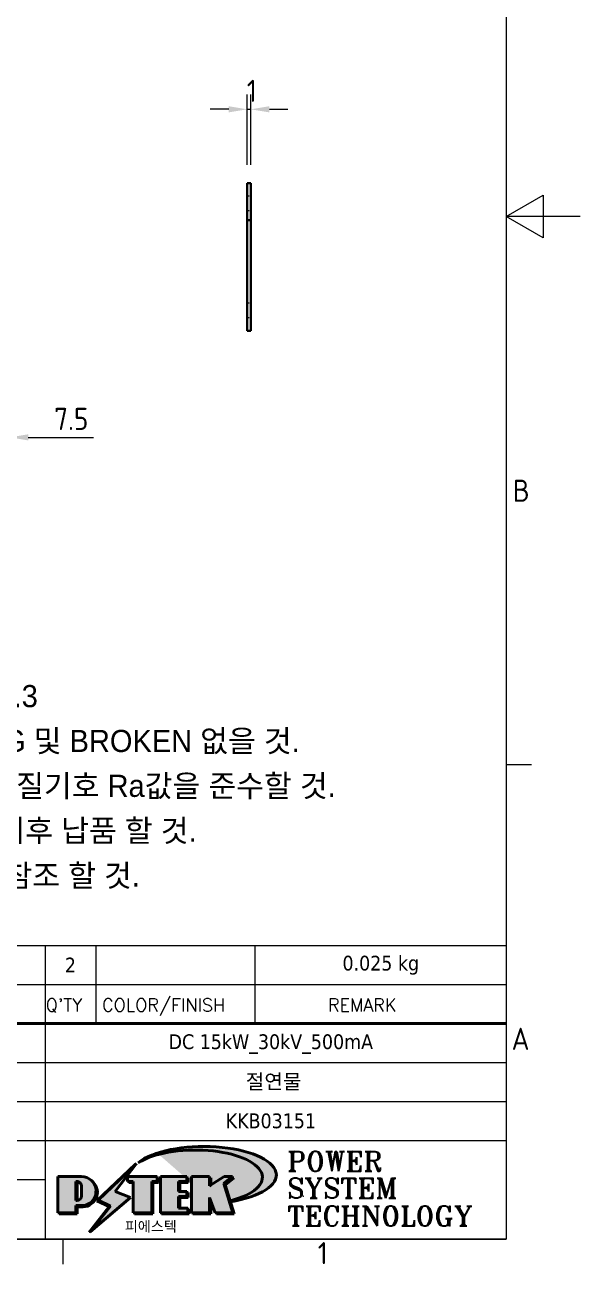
# Model space of a CAD drawing. Header units: millimetres. Extents: x 0 to 840, y 0 to 594.
# Drawn here: x 689.7 to 840, y 13.2 to 348.9 of the extents above; entities that cross this region are included whole.
import ezdxf
from ezdxf.enums import TextEntityAlignment as Align

# ---------------------------------------------------------------- set-up
doc = ezdxf.new("R2010")
doc.units = ezdxf.units.MM
doc.header["$LTSCALE"] = 2
doc.linetypes.add('DASHED', pattern=[0.2067, 0.1654, -0.0413])
doc.layers.get('0').update_dxf_attribs({"color": 3, "lineweight": 25, "true_color": 0x00ff00})
for name, color, linetype, lineweight, true_color in [('가려진 것(ISO)', 2, 'DASHED', 18, 0xffff00), ('가시적인 것(ISO)', 3, 'Continuous', 40, 0x00ff00), ('기호(ISO)', 5, 'Continuous', 25, 0x0000ff), ('제목(ISO)', 5, 'Continuous', 50, 0x0000ff), ('치수(ISO)', 2, 'Continuous', 25, 0xffff00)]:
    doc.layers.add(name, color=color, linetype=linetype, lineweight=lineweight, true_color=true_color)
doc.layers.add('경계(ISO)', color=7, linetype='Continuous', lineweight=25)
doc.layers.add('해치(ISO)', color=7, linetype='Continuous', lineweight=18)
doc.styles.add('HAN_291', font='')
doc.styles.add('HAN_370', font='', dxfattribs={"width": 2})
doc.styles.add('ISO Proportional', font='arial.ttf')
doc.styles.add('RC_284', font='ROMANC.shx')
doc.styles.add('RC_287', font='ROMANC.shx')
doc.styles.add('RC_292', font='ROMANC.shx')
doc.styles.add('ROMANT_294', font='romant.shx')
doc.styles.add('문자 텍스트_PSTEK_POSCO', font='isocp.shx')
doc.styles.add('치수 텍스트_PSTEK_POSCO', font='isocp.shx')
doc.styles.add('텍스트 스타일198', font='tahoma.ttf')
doc.styles.add('텍스트 스타일333', font='ROMANC.shx', dxfattribs={"width": 0.800000011920929})
doc.styles.get('HAN_291').set_extended_font_data('GulimChe')
doc.styles.get('HAN_370').set_extended_font_data('GulimChe')
doc.dimstyles.new('치수_PSTEK_POSCO', dxfattribs={"dimscale": 2, "dimtxt": 3, "dimasz": 2.5, "dimexe": 2, "dimexo": 2.5, "dimgap": 1, "dimtad": 1, "dimrnd": 1e-08, "dimdsep": 46, "dimtxsty": '치수 텍스트_PSTEK_POSCO', "dimcen": 0.09, "dimdle": 10, "dimclrd": 7, "dimclre": 7, "dimclrt": 2, "dimadec": 1, "dimazin": 2, "dimtfac": 1, "dimtmove": 0, "dimatfit": 3, "dimfxl": 1, "dimtolj": 1, "dimlwd": -1, "dimlwe": -1, "dimarcsym": 0})

# ---------------------------------------------------------------- blocks, each defined once
blk = doc.blocks.new('경계 Default Border')
at = {"layer": '경계(ISO)'}
for p, q in [((410, 74.25000190734863), (413.4000015258789, 74.25000190734863)), ((350, 10), (350, 6.599999666213989))]:
    blk.add_line(p, q, dxfattribs=at)
at = {"layer": '경계(ISO)', "flags": 128}
for points in [[(10, 10), (10, 287.0000076293945), (410, 287.0000076293945), (410, 10), (10, 10)], [(420, 148.5000038146973), (410, 148.5000038146973), (415, 151.3867473602295), (415, 145.6132507324219), (410, 148.5000038146973)]]:
    blk.add_lwpolyline(points, dxfattribs=at)
at = {"layer": '경계(ISO)', "color": 2, "true_color": 0xffff00, "char_height": 3.00000011920929, "attachment_point": 7, "style": '문자 텍스트_PSTEK_POSCO'}
for s, insert in [('B', (410.878270202895, 109.8463944559917)), ('A', (410.7144008173592, 35.61784856929444)), ('1', (384.4860661041481, 6.59999988079071))]:
    blk.add_mtext(s, dxfattribs=dict(at, insert=insert))
blk = doc.blocks.new('제목 블록 PSTEK')
at = {"true_color": 0x848484}
for points in [[(317.2195697678507, 17.0593801673321), (322.0326348870767, 21.62682475217465), (322.2781991042243, 21.94392121864296), (317.0471853425802, 16.97985676345368), (318.7512090904202, 16.1899260703855), (316.0018030350395, 12.71868385740789), (316.3356552234328, 13.00206718743325), (318.9235935156908, 16.2694494742633)], [(321.9846681452406, 19.60711530335299), (321.4042753185749, 19.60711530335299), (321.4042753185749, 19.45905590879572), (321.9846681452406, 19.45905590879572)], [(324.6615819988275, 19.45905590879572), (325.4196460989604, 19.45905590879572), (325.4196460989604, 20.11051724484596), (325.2419748254881, 20.11051724484596), (325.2419748254881, 19.60711530335299), (324.4839107253602, 19.60711530335299), (324.4839107253602, 15.3430047401139), (322.1623394187076, 15.3430047401139), (322.1623394187076, 15.19494534555726), (324.6615819988275, 15.19494534555726)], [(328.2914414389548, 19.45905590879572), (329.4054050004294, 19.45905590879572), (329.4054050004294, 20.11051724484596), (329.2277337269622, 20.11051724484596), (329.2277337269622, 19.60711530335299), (328.1137701654877, 19.60711530335299), (328.1137701654877, 18.25543873810179), (328.2914414389548, 18.25543873810179)], [(332.5088862584528, 20.1105172448466), (332.3312149849806, 20.1105172448466), (332.3312149849806, 18.99741471888368), (332.5088862584528, 19.11081371413894)], [(335.6156307331414, 20.11051724484596), (335.2535118015555, 20.11051724484596), (334.2514536401189, 19.30614745124769), (335.4855464857051, 15.3430047401139), (333.1954852176545, 15.3430047401139), (333.2478643833523, 15.19494534555726), (335.6632177591723, 15.19494534555726), (334.4291249135862, 19.15808805669106)], [(328.2914414389548, 17.41554667867274), (329.4054050004294, 17.41554667867274), (329.4054050004294, 18.10737934354514), (329.2277337269622, 18.10737934354514), (329.2277337269622, 17.56360607323003), (328.1137701654877, 17.56360607323003), (328.1137701654877, 15.9944660761648), (328.2914414389548, 15.9944660761648)], [(332.5088862584528, 16.92964231796647), (332.3312149849806, 17.43186301645164), (332.3312149849806, 15.3430047401139), (330.0369607660135, 15.3430047401139), (330.0369607660135, 15.19494534555726), (332.5088862584528, 15.19494534555726)], [(329.5356972676428, 15.8464066816075), (329.3580259941756, 15.8464066816075), (329.3580259941756, 15.3430047401139), (325.8342124037171, 15.3430047401139), (325.8342124037171, 15.19494534555726), (329.5356972676428, 15.19494534555726)]]:
    blk.add_hatch(color=252, dxfattribs=at).paths.add_polyline_path(points)
at = {"true_color": 0x0000ff}
blk.add_hatch(color=5, dxfattribs=at).paths.add_polyline_path([(321.6183518841322, 17.4193704504104), (319.5281351041078, 18.24969419629727), (322.4505835294948, 22.02344462252142), (317.2195697678507, 17.0593801673321), (318.9235935156908, 16.2694494742633), (316.1741874603099, 12.79820726128571)])
at = {"true_color": 0xff0000}
h = blk.add_hatch(color=1, dxfattribs=at)
edge = h.paths.add_edge_path(flags=0)
edge.add_line((314.2242174273352, 19.60711530335299), (314.2242174273352, 17.00126995915134))
edge.add_line((314.2242174273352, 17.00126995915134), (314.3485873187598, 17.00126995915134))
edge.add_arc((314.3485873187598, 17.6527312952023), 0.6514613360509371, 270, 360)
edge.add_line((315.0000486548106, 17.6527312952023), (315.0000486548106, 18.95565396730211))
edge.add_arc((314.3485873187598, 18.95565396730212), 0.6514613360508712, 0, 90)
edge.add_line((314.3485873187598, 19.60711530335299), (314.2242174273352, 19.60711530335299))
edge = h.paths.add_edge_path()
edge.add_arc((314.9847713324306, 18.28938669179658), 1.969189947606664, 269.9999999999959, 450)
edge.add_line((314.9847713324306, 20.25857663940318), (311.7664314776902, 20.25857663940324))
edge.add_line((311.7664314776902, 20.25857663940324), (311.7664314776902, 15.3430047401139))
edge.add_line((311.7664314776902, 15.3430047401139), (314.2242174273352, 15.3430047401139))
edge.add_line((314.2242174273352, 15.3430047401139), (314.2242174273352, 16.32019674418991))
edge.add_line((314.2242174273352, 16.32019674418991), (314.9847713324307, 16.32019674418991))
for points in [[(324.4839107253602, 19.60711530335299), (325.2419748254881, 19.60711530335299), (325.2419748254881, 20.25857663940324), (321.2266040451076, 20.25857663940324), (321.2266040451076, 19.60711530335299), (321.9846681452406, 19.60711530335299), (321.9846681452406, 15.3430047401139), (324.4839107253602, 15.3430047401139)], [(329.2277337269622, 20.25857663940324), (325.65654113025, 20.25857663940324), (325.65654113025, 15.3430047401139), (329.3580259941756, 15.3430047401139), (329.3580259941756, 15.9944660761648), (328.1137701654877, 15.9944660761648), (328.1137701654877, 17.56360607323003), (329.2277337269622, 17.56360607323003), (329.2277337269622, 18.25543873810179), (328.1137701654877, 18.25543873810179), (328.1137701654877, 19.60711530335299), (329.2277337269622, 19.60711530335299)], [(332.3312149849806, 20.25857663940324), (329.8592894925411, 20.25857663940324), (329.8592894925411, 15.3430047401139), (332.3312149849806, 15.3430047401139), (332.3312149849806, 17.4318630164523), (333.0701931098801, 15.3430047401139), (335.4855464857051, 15.3430047401139), (334.2514536401189, 19.30614745124769), (335.4379594596742, 20.25857663940324), (334.3071782107978, 20.25857663940324), (332.3312149849806, 18.99741471888304)]]:
    blk.add_hatch(color=1, dxfattribs=at).paths.add_polyline_path(points)
at = {"true_color": 0x848484}
h = blk.add_hatch(color=252, dxfattribs=at)
edge = h.paths.add_edge_path()
edge.add_arc((314.9847713324309, 18.28938669179657), 1.969189947606666, 270, 406.8278729790604)
edge.add_arc((315.1624426058984, 18.1413272972396), 1.969189947606962, -90, 53.560984836317004, ccw=False)
edge.add_line((315.1624426058984, 16.17213734963263), (314.4018887008024, 16.17213734963263))
edge.add_line((314.4018887008024, 16.17213734963263), (314.4018887008024, 15.19494534555726))
edge.add_line((314.4018887008024, 15.19494534555726), (311.9441027511573, 15.19494534555726))
edge.add_line((311.9441027511573, 15.19494534555726), (311.9441027511573, 15.3430047401139))
edge.add_line((311.9441027511573, 15.3430047401139), (314.2242174273352, 15.3430047401139))
edge.add_line((314.2242174273352, 15.3430047401139), (314.2242174273352, 16.32019674418991))
edge.add_line((314.2242174273352, 16.32019674418991), (314.9847713324309, 16.32019674418991))
h = blk.add_hatch(color=252, dxfattribs=at)
edge = h.paths.add_edge_path()
edge.add_line((314.4018887008024, 19.45905590879572), (314.5262585922315, 19.45905590879572))
edge.add_arc((314.5262585922314, 18.80759457274939), 0.6514613360463194, 60.4189348879147, 90.00000000000318, ccw=False)
edge.add_arc((314.3485873187602, 18.95565396730057), 0.6514613360524251, 39.96992292766206, 90.00000000009999)
edge.add_line((314.3485873187591, 19.60711530335307), (314.2242174273352, 19.60711530335298))
edge.add_line((314.2242174273352, 19.60711530335299), (314.2242174273352, 17.00126995915134))
edge.add_line((314.2242174273352, 17.00126995915134), (314.3485873187591, 17.00126995915134))
edge.add_arc((314.3485873187568, 17.652731295233), 0.6514613360816299, 270.0000000002, 274.6930825552478)
edge.add_line((314.4018887008024, 17.0034541317032), (314.4018887008024, 19.45905590879572))
at = {"layer": '해치(ISO)', "true_color": 0x27d1fc}
h = blk.add_hatch(color=140, dxfattribs=at)
edge = h.paths.add_edge_path()
edge.add_ellipse((330.3660919371412, 20.15576403068321), major_axis=(9.100907360794343, 0), ratio=0.4069904968023172, start_angle=301.3098473703837, end_angle=507.7436900681698)
edge.add_ellipse((331.5340919371412, 20.4634168429492), major_axis=(-9.82350664112931, 0), ratio=0.3942600559756514, start_angle=111.51207141178469, end_angle=334.47025347086895, ccw=False)
edge.add_line((335.1363447531188, 16.8601935978785), (335.0955236905705, 16.99119398620872))
at = {"color": 180, "true_color": 0x3f00ff}
for p, q in [((182.475792979055, 11.79100474011392), (182.4757929790549, 51.56524660363496)), ((182.4757929790549, 51.56524660363496), (372.4757929537551, 51.56524660363496)), ((189.2651435055721, 51.56524660363496), (189.2651435055722, 41.00524660363494)), ((215.2152739891528, 41.00524660363494), (215.2152739891528, 51.56524660363496)), ((280.8758854511282, 51.56524660363496), (280.8758854511282, 41.00524660363494)), ((310.0881549537552, 51.56524660363496), (310.0881549537553, 41.00524660363494)), ((316.9044520275131, 51.56524660363496), (316.9044520275127, 41.00524660363494)), ((338.4566026226726, 51.56524660363496), (338.4566026226727, 41.00524660363494)), ((372.4757929537551, 51.56524660363496), (372.4757929537551, 11.79100474011389)), ((182.475792979055, 46.2852466036349), (372.4757929537551, 46.28524660363492)), ((182.475792979055, 41.00524660363493), (206.451475290024, 41.00524660363493)), ((222.9401812389276, 11.79100474011392), (222.9401812389276, 41.00524660363494)), ((239.4288871878316, 11.79100474011392), (239.4288871878316, 41.00524660363494)), ((255.9175931367356, 11.79100474011392), (255.9175931367356, 41.00524660363494)), ((268.6918866058747, 41.00524660363494), (268.6918866058747, 30.44524660363498)), ((280.8758854511282, 41.00524660363494), (280.8758854511282, 25.16524660363502)), ((310.088154953755, 41.00524660363494), (310.088154953755, 11.79100474011392)), ((182.475792979055, 35.72524660363497), (206.451475290024, 35.72524660363497)), ((198.8621818849491, 12.02524660363491), (198.8621818849491, 35.72524660363497)), ((206.451475290024, 35.72524660363497), (372.4757929537551, 35.72524660363497)), ((182.475792979055, 31.77524660363492), (206.451475290024, 31.77524660363492)), ((255.917593136736, 30.44524660363498), (372.4757929537552, 30.44524660363501)), ((182.475792979055, 27.82524660363487), (206.451475290024, 27.82524660363487)), ((182.475792979055, 23.87524660363505), (206.451475290024, 23.87524660363505)), ((255.9175931367359, 25.16524660363502), (372.4757929537552, 25.165246603635)), ((268.6918866058744, 25.16524660363502), (268.6918866058744, 11.79100474011392)), ((182.475792979055, 19.92524660363478), (206.451475290024, 19.92524660363478)), ((255.9175931367359, 19.88524660363481), (310.0881549537553, 19.88524660363481)), ((182.475792979055, 15.97524660363496), (206.451475290024, 15.97524660363496)), ((206.451475290024, 16.74100474011396), (255.9175931367359, 16.74100474011396)), ((182.475792979055, 11.79100474011392), (372.4757929537551, 11.79100474011389))]:
    blk.add_line(p, q, dxfattribs=at)
at = {"color": 7, "lineweight": 50}
for p, q in [((206.4514752900237, 11.79100474011392), (206.4514752900237, 41.00524660363494)), ((206.451475290024, 41.00524660363494), (372.4757929537551, 41.00524660363496))]:
    blk.add_line(p, q, dxfattribs=at)
at = {"color": 7}
for p, q in [((322.2781991042243, 21.94392121864296), (317.0471853425802, 16.97985676345368)), ((322.4505835294948, 22.02344462252142), (317.2195697678507, 17.0593801673321)), ((319.5281351041078, 18.24969419629727), (322.4505835294948, 22.02344462252142)), ((322.0326348870767, 21.62682475217465), (322.2781991042243, 21.94392121864296)), ((311.7664314776902, 20.25900474011391), (311.7664314776902, 15.34300474011391)), ((314.9847713324309, 20.25857663940324), (311.7664314776902, 20.25857663940324)), ((314.9847713324309, 20.25857663940324), (311.7664314776902, 20.25857663940324)), ((311.7664314776902, 20.25857663940324), (311.7664314776902, 15.3430047401139)), ((317.2195697678507, 17.0593801673321), (322.0326348870767, 21.62682475217465)), ((325.2419748254881, 20.25857663940324), (321.2266040451076, 20.25857663940324)), ((321.2266040451076, 20.25857663940324), (321.2266040451076, 19.60711530335299)), ((325.2419748254881, 20.25857663940324), (321.2266040451076, 20.25857663940324)), ((321.2266040451076, 20.25857663940324), (321.2266040451076, 19.60711530335299)), ((325.2419748254881, 19.60711530335299), (325.2419748254881, 20.25857663940324)), ((325.2419748254881, 19.60711530335299), (325.2419748254881, 20.25857663940324)), ((329.2277337269622, 20.25857663940324), (325.65654113025, 20.25857663940324)), ((325.65654113025, 20.25857663940324), (325.65654113025, 15.3430047401139)), ((325.65654113025, 20.25857663940324), (325.65654113025, 15.3430047401139)), ((329.2277337269622, 20.25857663940324), (325.65654113025, 20.25857663940324)), ((329.2277337269622, 19.60711530335299), (329.2277337269622, 20.25857663940324)), ((329.2277337269622, 19.60711530335299), (329.2277337269622, 20.25857663940324)), ((332.3312149849806, 20.25857663940324), (329.8592894925411, 20.25857663940324)), ((329.8592894925411, 20.25857663940324), (329.8592894925411, 15.3430047401139)), ((329.8592894925411, 20.25857663940324), (329.8592894925411, 15.3430047401139)), ((332.3312149849806, 20.25857663940324), (329.8592894925411, 20.25857663940324)), ((334.3071782107978, 20.25857663940324), (332.3312149849806, 18.99741471888304)), ((332.3312149849806, 18.99741471888304), (332.3312149849806, 20.25857663940324)), ((334.3071782107978, 20.25857663940324), (332.3312149849806, 18.99741471888304)), ((332.3312149849806, 18.99741471888304), (332.3312149849806, 20.25857663940324)), ((334.2514536401189, 19.30614745124769), (335.4379594596742, 20.25857663940324)), ((334.2514536401189, 19.30614745124769), (335.4379594596742, 20.25857663940324)), ((335.4379594596742, 20.25857663940324), (334.3071782107978, 20.25857663940324)), ((335.4379594596742, 20.25857663940324), (334.3071782107978, 20.25857663940324)), ((314.2242174273352, 17.00126995915134), (314.2242174273352, 19.60711530335299)), ((314.2242174273352, 19.60711530335299), (314.3485873187591, 19.60711530335299)), ((314.3485873187591, 19.60711530335299), (314.2242174273352, 19.60711530335299)), ((314.2242174273352, 19.60711530335299), (314.2242174273352, 17.00126995915134)), ((314.2242174273352, 17.00126995915134), (314.2242174273352, 19.60711530335299)), ((314.2242174273352, 19.60711530335299), (314.3485873187591, 19.60711530335299)), ((314.4018887008024, 19.45905590879572), (314.5262585922314, 19.45905590879572)), ((314.4018887008024, 17.0034541317032), (314.4018887008024, 19.45905590879572)), ((315.0000486548106, 18.95565396730275), (315.0000486548106, 17.65273129520161)), ((315.0000486548106, 18.95565396730275), (315.0000486548106, 17.65273129520161)), ((321.2266040451076, 19.60711530335299), (321.9846681452406, 19.60711530335299)), ((321.2266040451076, 19.60711530335299), (321.9846681452406, 19.60711530335299)), ((321.4042753185749, 19.60711530335299), (321.4042753185749, 19.45905590879572)), ((321.9846681452406, 19.60711530335299), (321.4042753185749, 19.60711530335299)), ((321.4042753185749, 19.45905590879572), (321.9846681452406, 19.45905590879572)), ((321.9846681452406, 19.60711530335299), (321.9846681452406, 15.3430047401139)), ((321.9846681452406, 19.45905590879572), (321.9846681452406, 19.60711530335299)), ((321.9846681452406, 19.60711530335299), (321.9846681452406, 15.3430047401139)), ((324.4839107253602, 19.60711530335299), (325.2419748254881, 19.60711530335299)), ((324.4839107253602, 15.3430047401139), (324.4839107253602, 19.60711530335299)), ((325.2419748254881, 19.60711530335299), (324.4839107253602, 19.60711530335299)), ((324.4839107253602, 19.60711530335299), (324.4839107253602, 15.3430047401139)), ((324.4839107253602, 19.60711530335299), (325.2419748254881, 19.60711530335299)), ((324.4839107253602, 15.3430047401139), (324.4839107253602, 19.60711530335299)), ((324.6615819988275, 19.45905590879572), (325.4196460989604, 19.45905590879572)), ((324.6615819988275, 15.19494534555726), (324.6615819988275, 19.45905590879572)), ((325.4196460989604, 20.11051724484596), (325.2419748254881, 20.11051724484596)), ((325.2419748254881, 20.11051724484596), (325.2419748254881, 19.60711530335299)), ((325.4196460989604, 19.45905590879572), (325.4196460989604, 20.11051724484596)), ((328.1137701654877, 18.25543873810179), (328.1137701654877, 19.60711530335299)), ((328.1137701654877, 19.60711530335299), (329.2277337269622, 19.60711530335299)), ((329.2277337269622, 19.60711530335299), (328.1137701654877, 19.60711530335299)), ((328.1137701654877, 19.60711530335299), (328.1137701654877, 18.25543873810179)), ((328.1137701654877, 18.25543873810179), (328.1137701654877, 19.60711530335299)), ((328.1137701654877, 19.60711530335299), (329.2277337269622, 19.60711530335299)), ((328.2914414389548, 18.25543873810179), (328.2914414389548, 19.45905590879572)), ((328.2914414389548, 19.45905590879572), (329.4054050004294, 19.45905590879572)), ((329.4054050004294, 20.11051724484596), (329.2277337269622, 20.11051724484596)), ((329.2277337269622, 20.11051724484596), (329.2277337269622, 19.60711530335299)), ((329.4054050004294, 19.45905590879572), (329.4054050004294, 20.11051724484596)), ((332.5088862584528, 20.1105172448466), (332.3312149849806, 20.1105172448466)), ((332.3312149849806, 20.1105172448466), (332.3312149849806, 18.99741471888368)), ((332.3312149849806, 18.99741471888368), (332.5088862584528, 19.11081371413894)), ((332.5088862584528, 19.11081371413894), (332.5088862584528, 20.1105172448466)), ((335.2535118015555, 20.11051724484596), (334.2514536401189, 19.30614745124769)), ((335.4855464857051, 15.3430047401139), (334.2514536401189, 19.30614745124769)), ((334.2514536401189, 19.30614745124769), (335.4855464857051, 15.3430047401139)), ((335.4855464857051, 15.3430047401139), (334.2514536401189, 19.30614745124769)), ((334.4291249135862, 19.15808805669104), (335.6156307331414, 20.11051724484596)), ((335.6632177591723, 15.19494534555726), (334.4291249135862, 19.15808805669104)), ((335.6156307331414, 20.11051724484596), (335.2535118015555, 20.11051724484596)), ((314.3485873187591, 17.00126995915134), (314.2242174273352, 17.00126995915134)), ((314.2242174273352, 17.00126995915134), (314.3485873187591, 17.00126995915134)), ((314.3485873187591, 17.00126995915134), (314.2242174273352, 17.00126995915134)), ((316.1741874603099, 12.79820726128571), (321.6183518841322, 17.4193704504104)), ((317.0471853425802, 16.97985676345368), (318.7512090904202, 16.1899260703855)), ((318.9235935156908, 16.2694494742633), (317.2195697678507, 17.0593801673321)), ((317.2195697678507, 17.0593801673321), (318.9235935156908, 16.2694494742633)), ((321.6183518841322, 17.4193704504104), (319.5281351041078, 18.24969419629727)), ((329.2277337269622, 18.25543873810179), (328.1137701654877, 18.25543873810179)), ((328.1137701654877, 18.25543873810179), (328.2914414389548, 18.25543873810179)), ((329.2277337269622, 18.25543873810179), (328.1137701654877, 18.25543873810179)), ((328.1137701654877, 17.56360607323003), (329.2277337269622, 17.56360607323003)), ((328.1137701654877, 15.9944660761648), (328.1137701654877, 17.56360607323003)), ((329.2277337269622, 17.56360607323003), (328.1137701654877, 17.56360607323003)), ((328.1137701654877, 17.56360607323003), (328.1137701654877, 15.9944660761648)), ((328.1137701654877, 17.56360607323003), (329.2277337269622, 17.56360607323003)), ((328.1137701654877, 15.9944660761648), (328.1137701654877, 17.56360607323003)), ((328.2914414389548, 15.9944660761648), (328.2914414389548, 17.41554667867274)), ((328.2914414389548, 17.41554667867274), (329.4054050004294, 17.41554667867274)), ((329.2277337269622, 17.56360607323003), (329.2277337269622, 18.25543873810179)), ((329.2277337269622, 17.56360607323003), (329.2277337269622, 18.25543873810179)), ((329.4054050004294, 18.10737934354514), (329.2277337269622, 18.10737934354514)), ((329.2277337269622, 18.10737934354514), (329.2277337269622, 17.56360607323003)), ((329.4054050004294, 17.41554667867274), (329.4054050004294, 18.10737934354514)), ((332.3312149849806, 17.4318630164523), (333.0701931098801, 15.3430047401139)), ((332.3312149849806, 15.3430047401139), (332.3312149849806, 17.4318630164523)), ((332.5088862584528, 16.92964231796647), (332.3312149849806, 17.43186301645164)), ((332.3312149849806, 17.43186301645164), (332.3312149849806, 15.3430047401139)), ((332.3312149849806, 17.4318630164523), (333.0701931098801, 15.3430047401139)), ((332.3312149849806, 15.3430047401139), (332.3312149849806, 17.4318630164523)), ((332.5088862584528, 15.19494534555726), (332.5088862584528, 16.92964231796647)), ((345.0447381189468, 17.50375595811051), (344.9867755289346, 17.689895936919)), ((311.7664314776902, 15.3430047401139), (314.2242174273352, 15.3430047401139)), ((311.7664314776902, 15.3430047401139), (314.2242174273352, 15.3430047401139)), ((314.2242174273352, 15.3430047401139), (311.9441027511573, 15.3430047401139)), ((311.9441027511573, 15.3430047401139), (311.9441027511573, 15.19494534555726)), ((311.9441027511573, 15.19494534555726), (314.4018887008024, 15.19494534555726)), ((314.2242174273352, 16.32019674418991), (314.9847713324309, 16.32019674418991)), ((314.2242174273352, 15.3430047401139), (314.2242174273352, 16.32019674418991)), ((314.9847713324309, 16.32019674418991), (314.2242174273352, 16.32019674418991)), ((314.2242174273352, 16.32019674418991), (314.2242174273352, 15.3430047401139)), ((314.2242174273352, 16.32019674418991), (314.9847713324309, 16.32019674418991)), ((314.2242174273352, 15.3430047401139), (314.2242174273352, 16.32019674418991)), ((314.4018887008024, 16.17213734963263), (315.162442605898, 16.17213734963263)), ((314.4018887008024, 15.19494534555726), (314.4018887008024, 16.17213734963263)), ((318.7512090904202, 16.1899260703855), (316.0018030350395, 12.71868385740789)), ((318.9235935156908, 16.2694494742633), (316.1741874603099, 12.79820726128571)), ((316.3356552234328, 13.00206718743325), (318.9235935156908, 16.2694494742633)), ((321.9846681452406, 15.3430047401139), (324.4839107253602, 15.3430047401139)), ((321.9846681452406, 15.3430047401139), (324.4839107253602, 15.3430047401139)), ((324.4839107253602, 15.3430047401139), (322.1623394187076, 15.3430047401139)), ((322.1623394187076, 15.3430047401139), (322.1623394187076, 15.19494534555726)), ((322.1623394187076, 15.19494534555726), (324.6615819988275, 15.19494534555726)), ((325.65654113025, 15.3430047401139), (329.3580259941756, 15.3430047401139)), ((325.65654113025, 15.3430047401139), (329.3580259941756, 15.3430047401139)), ((329.3580259941756, 15.3430047401139), (325.8342124037171, 15.3430047401139)), ((325.8342124037171, 15.3430047401139), (325.8342124037171, 15.19494534555726)), ((325.8342124037171, 15.19494534555726), (329.5356972676428, 15.19494534555726)), ((329.3580259941756, 15.9944660761648), (328.1137701654877, 15.9944660761648)), ((328.1137701654877, 15.9944660761648), (328.2914414389548, 15.9944660761648)), ((329.3580259941756, 15.9944660761648), (328.1137701654877, 15.9944660761648)), ((329.3580259941756, 15.3430047401139), (329.3580259941756, 15.9944660761648)), ((329.3580259941756, 15.3430047401139), (329.3580259941756, 15.9944660761648)), ((329.5356972676428, 15.8464066816075), (329.3580259941756, 15.8464066816075)), ((329.3580259941756, 15.8464066816075), (329.3580259941756, 15.3430047401139)), ((329.5356972676428, 15.19494534555726), (329.5356972676428, 15.8464066816075)), ((329.8592894925411, 15.3430047401139), (332.3312149849806, 15.3430047401139)), ((329.8592894925411, 15.3430047401139), (332.3312149849806, 15.3430047401139)), ((332.3312149849806, 15.3430047401139), (330.0369607660135, 15.3430047401139)), ((330.0369607660135, 15.3430047401139), (330.0369607660135, 15.19494534555726)), ((330.0369607660135, 15.19494534555726), (332.5088862584528, 15.19494534555726)), ((333.0701931098801, 15.3430047401139), (335.4855464857051, 15.3430047401139)), ((333.0701931098801, 15.3430047401139), (335.4855464857051, 15.3430047401139)), ((335.4855464857051, 15.3430047401139), (333.1954852176545, 15.3430047401139)), ((333.1954852176545, 15.3430047401139), (333.2478643833523, 15.19494534555726)), ((333.2478643833523, 15.19494534555726), (335.6632177591723, 15.19494534555726)), ((316.0018030350395, 12.71868385740789), (316.3356552234328, 13.00206718743325))]:
    blk.add_line(p, q, dxfattribs=at)
at = {"color": 5, "true_color": 0x0000ff}
for p, q in [((322.4505835294948, 22.02344462252142), (317.2195697678507, 17.0593801673321)), ((319.5281351041078, 18.24969419629727), (322.4505835294948, 22.02344462252142)), ((316.1741874603099, 12.79820726128571), (321.6183518841322, 17.4193704504104)), ((317.2195697678507, 17.0593801673321), (318.9235935156908, 16.2694494742633)), ((321.6183518841322, 17.4193704504104), (319.5281351041078, 18.24969419629727)), ((318.9235935156908, 16.2694494742633), (316.1741874603099, 12.79820726128571))]:
    blk.add_line(p, q, dxfattribs=at)
at = {"color": 1, "true_color": 0xff0000}
for p, q in [((314.9847713324309, 20.25857663940324), (311.7664314776902, 20.25857663940324)), ((311.7664314776902, 20.25857663940324), (311.7664314776902, 15.3430047401139)), ((325.2419748254881, 20.25857663940324), (321.2266040451076, 20.25857663940324)), ((321.2266040451076, 20.25857663940324), (321.2266040451076, 19.60711530335299)), ((325.2419748254881, 19.60711530335299), (325.2419748254881, 20.25857663940324)), ((329.2277337269622, 20.25857663940324), (325.65654113025, 20.25857663940324)), ((325.65654113025, 20.25857663940324), (325.65654113025, 15.3430047401139)), ((329.2277337269622, 19.60711530335299), (329.2277337269622, 20.25857663940324)), ((332.3312149849806, 20.25857663940324), (329.8592894925411, 20.25857663940324)), ((329.8592894925411, 20.25857663940324), (329.8592894925411, 15.3430047401139)), ((334.3071782107978, 20.25857663940324), (332.3312149849806, 18.99741471888304)), ((332.3312149849806, 18.99741471888304), (332.3312149849806, 20.25857663940324)), ((334.2514536401189, 19.30614745124769), (335.4379594596742, 20.25857663940324)), ((335.4379594596742, 20.25857663940324), (334.3071782107978, 20.25857663940324)), ((314.2242174273352, 17.00126995915134), (314.2242174273352, 19.60711530335299)), ((314.2242174273352, 19.60711530335299), (314.3485873187591, 19.60711530335299)), ((315.0000486548106, 18.95565396730275), (315.0000486548106, 17.65273129520161)), ((321.2266040451076, 19.60711530335299), (321.9846681452406, 19.60711530335299)), ((321.9846681452406, 19.60711530335299), (321.9846681452406, 15.3430047401139)), ((324.4839107253602, 19.60711530335299), (325.2419748254881, 19.60711530335299)), ((324.4839107253602, 15.3430047401139), (324.4839107253602, 19.60711530335299)), ((328.1137701654877, 18.25543873810179), (328.1137701654877, 19.60711530335299)), ((328.1137701654877, 19.60711530335299), (329.2277337269622, 19.60711530335299)), ((335.4855464857051, 15.3430047401139), (334.2514536401189, 19.30614745124769)), ((314.3485873187591, 17.00126995915134), (314.2242174273352, 17.00126995915134)), ((329.2277337269622, 18.25543873810179), (328.1137701654877, 18.25543873810179)), ((328.1137701654877, 17.56360607323003), (329.2277337269622, 17.56360607323003)), ((328.1137701654877, 15.9944660761648), (328.1137701654877, 17.56360607323003)), ((329.2277337269622, 17.56360607323003), (329.2277337269622, 18.25543873810179)), ((332.3312149849806, 17.4318630164523), (333.0701931098801, 15.3430047401139)), ((332.3312149849806, 15.3430047401139), (332.3312149849806, 17.4318630164523)), ((311.7664314776902, 15.3430047401139), (314.2242174273352, 15.3430047401139)), ((314.2242174273352, 16.32019674418991), (314.9847713324309, 16.32019674418991)), ((314.2242174273352, 15.3430047401139), (314.2242174273352, 16.32019674418991)), ((321.9846681452406, 15.3430047401139), (324.4839107253602, 15.3430047401139)), ((325.65654113025, 15.3430047401139), (329.3580259941756, 15.3430047401139)), ((329.3580259941756, 15.9944660761648), (328.1137701654877, 15.9944660761648)), ((329.3580259941756, 15.3430047401139), (329.3580259941756, 15.9944660761648)), ((329.8592894925411, 15.3430047401139), (332.3312149849806, 15.3430047401139)), ((333.0701931098801, 15.3430047401139), (335.4855464857051, 15.3430047401139))]:
    blk.add_line(p, q, dxfattribs=at)
at = {"color": 7}
for centre, radius, start, end in [((314.9847713324309, 18.28938669179658), 1.969189947606665, 270, 90), ((314.9847713324309, 18.28938669179658), 1.969189947606665, 270, 90), ((314.3485873187598, 18.95565396730211), 0.6514613360508712, 0, 90), ((314.3485873187602, 18.95565396730057), 0.6514613360524251, 39.96992292766117, 90), ((314.3485873187598, 18.95565396730212), 0.6514613360508712, 0, 90), ((314.5262585922314, 18.80759457274939), 0.6514613360463193, 60.41893488791137, 90), ((314.9847713324307, 18.2893866917965), 1.969189947606594, 270, 46.82787297909833), ((315.1624426058984, 18.1413272972396), 1.969189947606961, 270, 53.56098483636067), ((314.3485873187597, 17.65273129520228), 0.6514613360509381, 270, 0), ((314.3485873187598, 17.6527312952023), 0.6514613360509381, 270, 0), ((314.3485873187568, 17.652731295233), 0.6514613360816299, 270, 274.6930825552478)]:
    blk.add_arc(centre, radius, start, end, dxfattribs=at)
at = {"color": 1, "true_color": 0xff0000}
for centre, radius, start, end in [((314.9847713324309, 18.28938669179657), 1.969189947606665, 270, 90), ((314.3485873187598, 18.95565396730211), 0.6514613360508712, 0, 90), ((314.3485873187598, 17.6527312952023), 0.6514613360509381, 270, 0)]:
    blk.add_arc(centre, radius, start, end, dxfattribs=at)
at = {"layer": '제목(ISO)', "lineweight": 18}
blk.add_line((182.475792979055, 35.72500474011393), (182.475792979055, 11.79100474011392), dxfattribs=at)
at = {"layer": '제목(ISO)'}
for p, q in [((322.2781991042243, 21.94392121864296), (317.0471853425802, 16.97985676345368)), ((322.4505835294948, 22.02344462252142), (317.2195697678507, 17.0593801673321)), ((319.5281351041078, 18.24969419629727), (322.4505835294948, 22.02344462252142)), ((322.0326348870767, 21.62682475217465), (322.2781991042243, 21.94392121864296)), ((314.9847713324306, 20.25857663940324), (311.7664314776902, 20.25857663940324)), ((311.7664314776902, 20.25857663940324), (311.7664314776902, 15.3430047401139)), ((317.2195697678507, 17.0593801673321), (322.0326348870767, 21.62682475217465)), ((325.2419748254881, 20.25857663940324), (321.2266040451076, 20.25857663940324)), ((321.2266040451076, 20.25857663940324), (321.2266040451076, 19.60711530335299)), ((325.2419748254881, 19.60711530335299), (325.2419748254881, 20.25857663940324)), ((329.2277337269622, 20.25857663940324), (325.65654113025, 20.25857663940324)), ((325.65654113025, 20.25857663940324), (325.65654113025, 15.3430047401139)), ((329.2277337269622, 19.60711530335299), (329.2277337269622, 20.25857663940324)), ((332.3312149849806, 20.25857663940324), (329.8592894925411, 20.25857663940324)), ((329.8592894925411, 20.25857663940324), (329.8592894925411, 15.3430047401139)), ((334.3071782107978, 20.25857663940324), (332.3312149849806, 18.99741471888304)), ((332.3312149849806, 18.99741471888304), (332.3312149849806, 20.25857663940324)), ((334.2514536401189, 19.30614745124769), (335.4379594596742, 20.25857663940324)), ((335.4379594596742, 20.25857663940324), (334.3071782107978, 20.25857663940324)), ((314.2242174273352, 17.00126995915134), (314.2242174273352, 19.60711530335299)), ((314.2242174273352, 19.60711530335299), (314.3485873187598, 19.60711530335299)), ((314.3485873187591, 19.60711530335299), (314.2242174273352, 19.60711530335299)), ((314.2242174273352, 19.60711530335299), (314.2242174273352, 17.00126995915134)), ((314.4018887008024, 19.45905590879572), (314.5262585922314, 19.45905590879572)), ((314.4018887008024, 17.0034541317032), (314.4018887008024, 19.45905590879572)), ((315.0000486548106, 18.95565396730211), (315.0000486548106, 17.6527312952023)), ((321.2266040451076, 19.60711530335299), (321.9846681452406, 19.60711530335299)), ((321.9846681452406, 19.60711530335299), (321.4042753185749, 19.60711530335299)), ((321.4042753185749, 19.60711530335299), (321.4042753185749, 19.45905590879572)), ((321.4042753185749, 19.45905590879572), (321.9846681452406, 19.45905590879572)), ((321.9846681452406, 19.60711530335299), (321.9846681452406, 15.3430047401139)), ((321.9846681452406, 19.45905590879572), (321.9846681452406, 19.60711530335299)), ((324.4839107253602, 19.60711530335299), (325.2419748254881, 19.60711530335299)), ((324.4839107253602, 15.3430047401139), (324.4839107253602, 19.60711530335299)), ((325.2419748254881, 19.60711530335299), (324.4839107253602, 19.60711530335299)), ((324.4839107253602, 19.60711530335299), (324.4839107253602, 15.3430047401139)), ((324.6615819988275, 19.45905590879572), (325.4196460989604, 19.45905590879572)), ((324.6615819988275, 15.19494534555726), (324.6615819988275, 19.45905590879572)), ((325.4196460989604, 20.11051724484596), (325.2419748254881, 20.11051724484596)), ((325.2419748254881, 20.11051724484596), (325.2419748254881, 19.60711530335299)), ((325.4196460989604, 19.45905590879572), (325.4196460989604, 20.11051724484596)), ((328.1137701654877, 18.25543873810179), (328.1137701654877, 19.60711530335299)), ((328.1137701654877, 19.60711530335299), (329.2277337269622, 19.60711530335299)), ((329.2277337269622, 19.60711530335299), (328.1137701654877, 19.60711530335299)), ((328.1137701654877, 19.60711530335299), (328.1137701654877, 18.25543873810179)), ((328.2914414389548, 19.45905590879572), (329.4054050004294, 19.45905590879572)), ((328.2914414389548, 18.25543873810179), (328.2914414389548, 19.45905590879572)), ((329.4054050004294, 20.11051724484596), (329.2277337269622, 20.11051724484596)), ((329.2277337269622, 20.11051724484596), (329.2277337269622, 19.60711530335299)), ((329.4054050004294, 19.45905590879572), (329.4054050004294, 20.11051724484596)), ((332.5088862584528, 20.1105172448466), (332.3312149849806, 20.1105172448466)), ((332.3312149849806, 20.1105172448466), (332.3312149849806, 18.99741471888368)), ((332.3312149849806, 18.99741471888368), (332.5088862584528, 19.11081371413894)), ((332.5088862584528, 19.11081371413894), (332.5088862584528, 20.1105172448466)), ((335.2535118015555, 20.11051724484596), (334.2514536401189, 19.30614745124769)), ((335.4855464857051, 15.3430047401139), (334.2514536401189, 19.30614745124769)), ((334.2514536401189, 19.30614745124769), (335.4855464857051, 15.3430047401139)), ((334.4291249135862, 19.15808805669106), (335.6156307331414, 20.11051724484596)), ((335.6632177591723, 15.19494534555726), (334.4291249135862, 19.15808805669106)), ((335.6156307331414, 20.11051724484596), (335.2535118015555, 20.11051724484596)), ((314.3485873187598, 17.00126995915134), (314.2242174273352, 17.00126995915134)), ((314.2242174273352, 17.00126995915134), (314.3485873187591, 17.00126995915134)), ((316.1741874603099, 12.79820726128571), (321.6183518841322, 17.4193704504104)), ((317.0471853425802, 16.97985676345368), (318.7512090904202, 16.1899260703855)), ((317.2195697678507, 17.0593801673321), (318.9235935156908, 16.2694494742633)), ((318.9235935156908, 16.2694494742633), (317.2195697678507, 17.0593801673321)), ((321.6183518841322, 17.4193704504104), (319.5281351041078, 18.24969419629727)), ((329.2277337269622, 18.25543873810179), (328.1137701654877, 18.25543873810179)), ((328.1137701654877, 18.25543873810179), (328.2914414389548, 18.25543873810179)), ((328.1137701654877, 15.9944660761648), (328.1137701654877, 17.56360607323003)), ((328.1137701654877, 17.56360607323003), (329.2277337269622, 17.56360607323003)), ((329.2277337269622, 17.56360607323003), (328.1137701654877, 17.56360607323003)), ((328.1137701654877, 17.56360607323003), (328.1137701654877, 15.9944660761648)), ((328.2914414389548, 17.41554667867274), (329.4054050004294, 17.41554667867274)), ((328.2914414389548, 15.9944660761648), (328.2914414389548, 17.41554667867274)), ((329.2277337269622, 17.56360607323003), (329.2277337269622, 18.25543873810179)), ((329.4054050004294, 18.10737934354514), (329.2277337269622, 18.10737934354514)), ((329.2277337269622, 18.10737934354514), (329.2277337269622, 17.56360607323003)), ((329.4054050004294, 17.41554667867274), (329.4054050004294, 18.10737934354514)), ((332.3312149849806, 15.3430047401139), (332.3312149849806, 17.4318630164523)), ((332.3312149849806, 17.4318630164523), (333.0701931098801, 15.3430047401139)), ((332.5088862584528, 16.92964231796647), (332.3312149849806, 17.43186301645164)), ((332.3312149849806, 17.43186301645164), (332.3312149849806, 15.3430047401139)), ((332.5088862584528, 15.19494534555726), (332.5088862584528, 16.92964231796647)), ((311.7664314776902, 15.3430047401139), (314.2242174273352, 15.3430047401139)), ((314.2242174273352, 15.3430047401139), (311.9441027511573, 15.3430047401139)), ((311.9441027511573, 15.3430047401139), (311.9441027511573, 15.19494534555726)), ((311.9441027511573, 15.19494534555726), (314.4018887008024, 15.19494534555726)), ((314.2242174273352, 15.3430047401139), (314.2242174273352, 16.32019674418991)), ((314.2242174273352, 16.32019674418991), (314.9847713324307, 16.32019674418991)), ((314.9847713324309, 16.32019674418991), (314.2242174273352, 16.32019674418991)), ((314.2242174273352, 16.32019674418991), (314.2242174273352, 15.3430047401139)), ((314.4018887008024, 15.19494534555726), (314.4018887008024, 16.17213734963263)), ((314.4018887008024, 16.17213734963263), (315.1624426058984, 16.17213734963263)), ((318.7512090904202, 16.1899260703855), (316.0018030350395, 12.71868385740789)), ((318.9235935156908, 16.2694494742633), (316.1741874603099, 12.79820726128571)), ((316.3356552234328, 13.00206718743325), (318.9235935156908, 16.2694494742633)), ((321.9846681452406, 15.3430047401139), (324.4839107253602, 15.3430047401139)), ((324.4839107253602, 15.3430047401139), (322.1623394187076, 15.3430047401139)), ((322.1623394187076, 15.3430047401139), (322.1623394187076, 15.19494534555726)), ((322.1623394187076, 15.19494534555726), (324.6615819988275, 15.19494534555726)), ((325.65654113025, 15.3430047401139), (329.3580259941756, 15.3430047401139)), ((329.3580259941756, 15.3430047401139), (325.8342124037171, 15.3430047401139)), ((325.8342124037171, 15.3430047401139), (325.8342124037171, 15.19494534555726)), ((325.8342124037171, 15.19494534555726), (329.5356972676428, 15.19494534555726)), ((329.3580259941756, 15.9944660761648), (328.1137701654877, 15.9944660761648)), ((328.1137701654877, 15.9944660761648), (328.2914414389548, 15.9944660761648)), ((329.3580259941756, 15.3430047401139), (329.3580259941756, 15.9944660761648)), ((329.5356972676428, 15.8464066816075), (329.3580259941756, 15.8464066816075)), ((329.3580259941756, 15.8464066816075), (329.3580259941756, 15.3430047401139)), ((329.5356972676428, 15.19494534555726), (329.5356972676428, 15.8464066816075)), ((329.8592894925411, 15.3430047401139), (332.3312149849806, 15.3430047401139)), ((332.3312149849806, 15.3430047401139), (330.0369607660135, 15.3430047401139)), ((330.0369607660135, 15.3430047401139), (330.0369607660135, 15.19494534555726)), ((330.0369607660135, 15.19494534555726), (332.5088862584528, 15.19494534555726)), ((333.0701931098801, 15.3430047401139), (335.4855464857051, 15.3430047401139)), ((335.4855464857051, 15.3430047401139), (333.1954852176545, 15.3430047401139)), ((333.1954852176545, 15.3430047401139), (333.2478643833523, 15.19494534555726)), ((333.2478643833523, 15.19494534555726), (335.6632177591723, 15.19494534555726)), ((316.0018030350395, 12.71868385740789), (316.3356552234328, 13.00206718743325))]:
    blk.add_line(p, q, dxfattribs=at)
at = {"layer": '제목(ISO)', "color": 4, "true_color": 0x00ffff}
blk.add_line((335.1363447531188, 16.8601935978785), (335.0955236905705, 16.99119398620872), dxfattribs=at)
at = {"layer": '제목(ISO)'}
for centre, radius, start, end in [((314.9847713324306, 18.28938669179658), 1.969189947606664, 46.82787297909431, 90), ((314.3485873187598, 18.95565396730212), 0.6514613360508712, 0, 90), ((314.3485873187602, 18.95565396730057), 0.6514613360524251, 39.96992292766117, 90), ((314.5262585922314, 18.80759457274939), 0.6514613360463193, 60.41893488791137, 90), ((314.9847713324307, 18.2893866917965), 1.969189947606594, 270, 46.82787297909833), ((314.9847713324309, 18.28938669179657), 1.969189947606666, 270, 46.8278729790603), ((315.1624426058984, 18.1413272972396), 1.969189947606962, 270, 53.56098483631701), ((314.3485873187598, 17.6527312952023), 0.6514613360509371, 270, 0), ((314.3485873187568, 17.652731295233), 0.6514613360816299, 270, 274.6930825552478)]:
    blk.add_arc(centre, radius, start, end, dxfattribs=at)
at = {"layer": '제목(ISO)', "color": 4, "true_color": 0x00ffff}
for centre, major_axis, ratio, start_param, end_param in [((331.5340919371412, 20.4634168429492), (9.82350664112931, 0), 0.3942600559756514, 5.087845455444478, 8.97919982663645), ((330.3660919371412, 20.15576403068321), (9.100907360794343, 0), 0.4069904968023172, 5.258848905294775, 8.861799147915196)]:
    blk.add_ellipse(centre, major_axis=major_axis, ratio=ratio, start_param=start_param, end_param=end_param, dxfattribs=at)
at = {"color": 2, "true_color": 0xffff00}
for s, height, style, p in [('NO', 1.742399930953979, 'RC_284', (184.135398793432, 42.62317362549192)), ('PART NO', 1.742399930953979, 'RC_284', (195.3359407378685, 42.62317362549192)), ('DESCRIPTION', 1.742399930953979, 'RC_284', (240.4025565652523, 42.62317362549192)), ("Q'TY", 1.742399930953979, 'RC_284', (310.1440786515383, 42.62317362549192)), ('COLOR/FINISH', 1.742399930953979, 'RC_284', (317.7725341324144, 42.62317362549192)), ('REMARK', 1.742399930953979, 'RC_284', (348.346649953877, 42.62317362549192)), (' TOLERANCE', 1.899999976158142, 'RC_287', (184.0872874387979, 37.00893196870329)), ('DRAWN', 1.899999976158142, 'RC_287', (208.9766620976279, 37.00893196870329)), ('CHECKED', 1.899999976158142, 'RC_287', (223.6856844514997, 37.00893196870329)), ('APPROVED', 1.899999976158142, 'RC_287', (239.7795453577791, 37.00893196870329)), ('UNIT', 1.742399930953979, 'RC_284', (259.1652673287452, 37.34317362549218)), ('SCALE', 1.742399930953979, 'RC_284', (270.2934779252897, 37.34317362549218)), ('MODEL NAME', 2.178000062704086, 'RC_292', (284.096330289083, 37.25462520371384)), ('    ~ 6', 2.000000029802322, 'HAN_291', (183.7721304966814, 32.8176515608431)), ('0.08', 2.000000029802322, 'HAN_291', (200.5467345600617, 33.09873600004101)), ('PART NAME', 2.178000062704086, 'RC_292', (285.1416959765849, 32.03045329421792)), ('mm', 1.742399930953979, 'RC_284', (259.6505418159997, 32.3543089683787)), ('  7 ~ 30', 2.000000029802322, 'HAN_291', (183.7721304966814, 28.70538114822415)), ('0.1', 2.000000029802322, 'HAN_291', (200.5467345600617, 28.98646558742206)), (' DWG NO.', 2.178000062704086, 'RC_292', (284.8124284083233, 26.75045329421772)), ('0.2', 2.000000029802322, 'HAN_291', (200.5467345600617, 25.10736625836028)), (' 31 ~ 120', 2.000000029802322, 'HAN_291', (183.7721304966814, 24.82628181916237)), ('REFERENCE', 2.178000062704086, 'RC_292', (278.2741065029841, 21.43214925458022)), ('121 ~ 300', 2.000000029802322, 'HAN_291', (183.7721304966814, 21.21401206133254)), ('0.4', 2.000000029802322, 'HAN_291', (200.5467345600617, 20.99509650053045)), ('SIZE', 1.742399930953979, 'RC_284', (259.1652673287452, 21.69497768947366)), ('301 ~ 600', 2.000000029802322, 'HAN_291', (183.7721304966814, 16.83491273227077)), ('0.6', 2.000000029802322, 'HAN_291', (200.5467345600617, 17.11599717146868)), ('601 ~ 1200', 2.000000029802322, 'HAN_291', (183.6802025156883, 12.84759660881125)), ('0.8', 2.000000029802322, 'HAN_291', (200.6097246063884, 13.05732192299702))]:
    blk.add_text(s, height=height, dxfattribs=dict(at, style=style)).set_placement(p)
at = {"color": 2, "true_color": 0xffff00, "style": 'RC_284'}
blk.add_text('MATERIAL', height=1.742399930953979, dxfattribs=at).set_placement((295.4820202024417, 43.64524660363492), align=Align.MIDDLE_CENTER)
at = {"color": 7, "style": '텍스트 스타일333', "width": 0.7999999523162842}
blk.add_text('N/S', height=2.000000029802322, dxfattribs=at).set_placement((274.7838860285014, 33.08524660363496), align=Align.MIDDLE_CENTER)
at = {"color": 2, "true_color": 0xffff00, "style": '텍스트 스타일333', "width": 0.7999999523162842}
blk.add_text('3rd ANGLE PROJ.', height=2.000000029802322, dxfattribs=at).set_placement((256.8430306642954, 26.76148381654429))
at = {"color": 7, "style": 'ROMANT_294'}
for s, p in [('POWER', (342.82727231297, 20.97115304607566)), ('SYSTEM', (342.82727231297, 17.3284636719184)), ('TECHNOLOGY', (342.82727231297, 13.57194088644453))]:
    blk.add_text(s, height=2.700000107288361, dxfattribs=at).set_placement(p)
at = {"color": 7, "insert": (320.8519732224835, 14.21236326823155), "char_height": 1.400000005960464, "attachment_point": 1, "line_spacing_factor": 0.3319999873638153, "style": 'HAN_370'}
blk.add_mtext('\\fHY견고딕|b0|i0;\\H1.4000;피에스텍', dxfattribs=at)
at = {"layer": '제목(ISO)', "color": 7, "style": '텍스트 스타일198'}
for tag, p in [('설명_001', (230.9663625339472, 48.15254984750509)), ('재질_001', (287.5148121100145, 48.155337874329)), ('질량\\P3;_001', (350.3046145979153, 48.1643332325385)), ('부품_번호_001', (195.8461147530121, 47.68004260673702)), ("3._Q'TY_001", (312.7327037528258, 47.90442725317898)), ('1._MODEL_NAME_001', (326.7684841840689, 37.52172745615292)), ('제목_001', (337.2223155862142, 32.12933155161866)), ('부품_번호_001', (334.505355006244, 26.8052465951949)), ('설계자_001', (209.9396160013646, 25.23446884679021)), ('프로젝트_001', (278.9744245225954, 18.43951439740151)), ('시트_크기_001', (260.807090429518, 14.83812566343425)), ('프로젝트_002', (270.9791918143218, 14.97568842208535)), ('작성_날짜_001', (207.6662781715662, 13.26600473167383)), ('프로젝트_003', (280.4473441481205, 11.5491460676562))]:
    blk.add_attdef(tag, p, '', height=2.000000029802322, dxfattribs=at)
for tag, p in [('4._COLOR', (327.6805273250926, 48.92524660363493)), ('점검자', (231.1845342133799, 26.23312567187446)), ('엔지니어링_승인자', (247.673240162284, 26.23312567187446)), ('점검_날짜', (231.1845342133799, 14.26600474011394)), ('엔지니어링_승인_날짜', (247.6732401622839, 14.26600474011394))]:
    blk.add_attdef(tag, text='', height=2.000000029802322, dxfattribs=at).set_placement(p, align=Align.MIDDLE_CENTER)
blk = doc.blocks.new('*D33')
at = {"layer": 'Defpoints', "color": 0, "transparency": 16777216}
for p in [(678.1044523391778, 271.501345878409), (685.6044523391777, 266.0013458784089), (685.6044523391777, 237.1463316895376)]:
    blk.add_point(p, dxfattribs=at)
at = {"layer": '치수(ISO)', "color": 7, "transparency": 16777216}
for p, q in [((678.1044523391778, 266.501345878409), (678.1044523391778, 233.1463316895376)), ((685.6044523391777, 261.0013458784089), (685.6044523391777, 233.1463316895376)), ((673.1044523391778, 237.1463316895376), (668.1044523391778, 237.1463316895376)), ((678.1044523391778, 237.1463316895376), (685.6044523391777, 237.1463316895376)), ((690.6044523391777, 237.1463316895376), (708.2529804766016, 237.1463316895376))]:
    blk.add_line(p, q, dxfattribs=at)
for points in [[(673.1044523391778, 237.979665022871), (673.1044523391778, 236.3129983562043), (678.1044523391778, 237.1463316895376)], [(690.6044523391777, 237.979665022871), (690.6044523391777, 236.3129983562043), (685.6044523391777, 237.1463316895376)]]:
    blk.add_solid(points, dxfattribs=at)
at = {"layer": '치수(ISO)', "color": 2, "transparency": 16777216, "insert": (697.6044523391777, 242.1463316895376), "char_height": 6, "attachment_point": 4, "style": '치수 텍스트_PSTEK_POSCO'}
blk.add_mtext('\\A1;7.5', dxfattribs=at)
blk = doc.blocks.new('*D39')
at = {"layer": 'Defpoints', "color": 0, "transparency": 16777216}
for p in [(750.8698314947604, 326.001345878409), (749.8698314947604, 306.0013458784089), (750.8698314947604, 306.0013458784089)]:
    blk.add_point(p, dxfattribs=at)
at = {"layer": '치수(ISO)', "color": 7, "transparency": 16777216}
for p, q in [((749.8698314947604, 311.0013458784089), (749.8698314947604, 330.001345878409)), ((750.8698314947604, 311.0013458784089), (750.8698314947604, 330.001345878409)), ((744.8698314947604, 326.001345878409), (739.8698314947604, 326.001345878409)), ((749.8698314947604, 326.001345878409), (750.8698314947604, 326.001345878409)), ((755.8698314947604, 326.001345878409), (760.8698314947604, 326.001345878409))]:
    blk.add_line(p, q, dxfattribs=at)
for points in [[(744.8698314947604, 326.8346792117423), (744.8698314947604, 325.1680125450757), (749.8698314947604, 326.001345878409)], [(755.8698314947604, 326.8346792117423), (755.8698314947604, 325.1680125450757), (750.8698314947604, 326.001345878409)]]:
    blk.add_solid(points, dxfattribs=at)
at = {"layer": '치수(ISO)', "color": 2, "transparency": 16777216, "insert": (749.7698314947604, 331.001345878409), "char_height": 6, "attachment_point": 4, "style": '치수 텍스트_PSTEK_POSCO'}
blk.add_mtext('\\A1;1', dxfattribs=at)
blk = doc.blocks.new('주석-가공')
at = {"layer": '기호(ISO)', "color": 2, "true_color": 0xffff00, "insert": (-40.77821254730225, 13.72195151634514), "char_height": 3.00000011920929, "width": 95.52514842335798, "attachment_point": 1, "line_spacing_factor": 1.2146075963974, "style": 'ISO Proportional'}
blk.add_mtext('\\f굴림|b0|i0;\\H3.0000;1.  일반  모따기 C0.3\\P2.  가공후 CHIPING 및 BROKEN 없을 것.\\P3.  표면조도는 다듬질기호 Ra값을 준수할 것.\\P4.  CLEANING 처리후 납품 할 것.\\P5.  후처리: 표제란 참조 할 것.', dxfattribs=at)

msp = doc.modelspace()

# ---------------------------------------------------------------- linework, layer by layer
at = {"layer": '가려진 것(ISO)'}
for p, q in [((750.8698314947442, 302.5013458784088), (749.8698314947443, 302.5013458784088)), ((750.8698314947442, 298.5013458784089), (749.8698314947443, 298.5013458784089)), ((750.8698314947627, 273.5013458784089), (749.8698314947626, 273.5013458784089)), ((750.8698314947627, 269.5013458784089), (749.8698314947626, 269.5013458784089))]:
    msp.add_line(p, q, dxfattribs=at)
at = {"layer": '가시적인 것(ISO)'}
for p, q in [((749.8698314947604, 296.0013458784089), (749.8698314947604, 306.0013458784089)), ((749.8698314947604, 306.0013458784089), (750.8698314947604, 306.0013458784089)), ((750.8698314947604, 306.0013458784089), (750.8698314947604, 296.0013458784089)), ((750.8698314947649, 296.0013458784089), (749.8698314947649, 296.0013458784089)), ((749.8698314947649, 266.0013458784089), (749.8698314947649, 296.0013458784089)), ((750.8698314947649, 296.0013458784089), (750.8698314947649, 266.0013458784089)), ((750.8698314947649, 266.0013458784089), (749.8698314947649, 266.0013458784089))]:
    msp.add_line(p, q, dxfattribs=at)

# ---------------------------------------------------------------- block references
at = {"xscale": 2, "yscale": 2, "zscale": 2}
for name, p in [('경계 Default Border', (0, 0)), ('주석-가공', (703.0878100381794, 142.6228046185461))]:
    msp.add_blockref(name, p, dxfattribs=at)
ref = msp.add_blockref('제목 블록 PSTEK', (75.04841409248968, -3.58200948022779), dxfattribs=dict(xscale=2, yscale=2, zscale=2))
ref.add_attrib('설계자_001', 'HKWAG', (494.9276460952188, 46.88692821335263), dxfattribs={"layer": '제목(ISO)', "color": 7, "height": 4.000000059604645, "style": '텍스트 스타일198'})
ref.add_attrib('프로젝트_001', '2021_컨버터_DC', (632.9972631376803, 33.29701931457523), dxfattribs={"layer": '제목(ISO)', "color": 7, "height": 4.000000059604645, "style": '텍스트 스타일198'})
ref.add_attrib('시트_크기_001', 'A3', (596.6625949515255, 26.09424184664072), dxfattribs={"layer": '제목(ISO)', "color": 7, "height": 4.000000059604645, "style": '텍스트 스타일198'})
ref.add_attrib("3._Q'TY_001", '2', (700.5138215981414, 92.22684502613016), dxfattribs={"layer": '제목(ISO)', "color": 7, "height": 4.000000059604645, "style": '텍스트 스타일198'})
ref.add_attrib('작성_날짜_001', '2019-12-27', (490.3809704356221, 22.94999998311987), dxfattribs={"layer": '제목(ISO)', "color": 7, "height": 4.000000059604645, "style": '텍스트 스타일198'})
ref.add_attrib('재질_001', '에폭시(옥색)', (650.0780383125189, 92.72866626843022), dxfattribs={"layer": '제목(ISO)', "color": 7, "height": 4.000000059604645, "style": '텍스트 스타일198'})
ref.add_attrib('부품_번호_001', 'KKB03151', (744.0591241049775, 50.02848371016201), dxfattribs={"layer": '제목(ISO)', "color": 7, "height": 4.000000059604645, "style": '텍스트 스타일198'})
ref.add_attrib('1._MODEL_NAME_001', 'DC 15kW_30kV_500mA', (728.5853824606274, 71.46144543207805), dxfattribs={"layer": '제목(ISO)', "color": 7, "height": 4.000000059604645, "style": '텍스트 스타일198'})
ref.add_attrib('질량\\P3;_001', '0.025 kg', (775.6576432883202, 92.74665698484921), dxfattribs={"layer": '제목(ISO)', "color": 7, "height": 4.000000059604645, "style": '텍스트 스타일198'})
ref.add_attrib('설명_001', '에폭시(옥색) t=1.0*40*581', (536.981139160384, 92.72309021478239), dxfattribs={"layer": '제목(ISO)', "color": 7, "height": 4.000000059604645, "style": '텍스트 스타일198'})
ref.add_attrib('부품_번호_001', 'KKB03151', (466.7406435985138, 91.77807573324625), dxfattribs={"layer": '제목(ISO)', "color": 7, "height": 4.000000059604645, "style": '텍스트 스타일198'})
ref.add_attrib('제목_001', '절연물', (749.4930452649182, 60.67665362300952), dxfattribs={"layer": '제목(ISO)', "color": 7, "height": 4.000000059604645, "style": '텍스트 스타일198'})
ref.add_attrib('프로젝트_002', '15kW_30kV_500mA_피에스솔', (617.0067977211331, 26.36936736394292), dxfattribs={"layer": '제목(ISO)', "color": 7, "height": 4.000000059604645, "style": '텍스트 스타일198'})
ref.add_attrib('프로젝트_003', '루텍_에너콘스', (635.9431023887306, 19.51628265508462), dxfattribs={"layer": '제목(ISO)', "color": 7, "height": 4.000000059604645, "style": '텍스트 스타일198'})

# ---------------------------------------------------------------- dimensions: what is measured, and where the dimension line sits
at = {"layer": '치수(ISO)', "color": 7}
dim = msp.add_linear_dim(base=(750.8698314947604, 326.001345878409), p1=(749.8698314947604, 306.0013458784089), p2=(750.8698314947604, 306.0013458784089), dimstyle='치수_PSTEK_POSCO', override={"dimdec": 2, "dimtp": 0, "dimtm": -0, "dimtdec": 2, "dimtofl": 1, "dimatfit": 1}, dxfattribs=at)
dim.commit()
dim.dimension.update_dxf_attribs({"geometry": '*D39', "text_midpoint": (750.3698314947604, 326.001345878409), "dimtype": 160})
dim = msp.add_linear_dim(base=(685.6044523391777, 237.1463316895376), p1=(678.1044523391778, 271.501345878409), p2=(685.6044523391777, 266.0013458784089), angle=180, dimstyle='치수_PSTEK_POSCO', override={"dimdec": 2, "dimtp": 0, "dimtm": -0, "dimtdec": 2, "dimtofl": 1, "dimatfit": 1}, dxfattribs=at)
dim.commit()
dim.dimension.update_dxf_attribs({"geometry": '*D33', "text_midpoint": (701.9287164078896, 237.1463316895376), "dimtype": 160})

doc.saveas('drawing.dxf')
